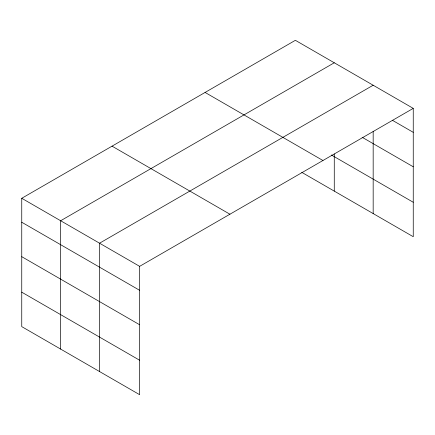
<?xml version="1.0" encoding="UTF-8"?>
<svg xmlns="http://www.w3.org/2000/svg" width="435" height="435" viewBox="0 0 435 435"><rect width="100%" height="100%" fill="white"/><g stroke="black" fill="none" stroke-linecap="round" stroke-linejoin="round"><path stroke-width="0.65" d="M413.25 108.375L295.37 40.314L21.75 198.289L21.75 326.625L139.63 394.686L139.63 266.345L413.25 108.375L413.25 236.711L301.754 172.342M334.27 62.776L60.65 220.746L60.65 349.087M373.17 85.233L99.55 243.203L99.55 371.544M392.337 120.256L413.25 132.332M362.137 137.27L413.25 166.779M331.367 154.99L413.25 202.264M205.075 92.443L322.955 160.504M112.045 146.155L229.925 214.216M21.75 198.289L139.63 266.345M21.75 222.242L139.63 290.303M21.75 256.688L139.63 324.749M21.75 292.179L139.63 360.24M373.17 131.479L373.17 213.574M334.27 153.99L334.27 191.112"/></g></svg>
